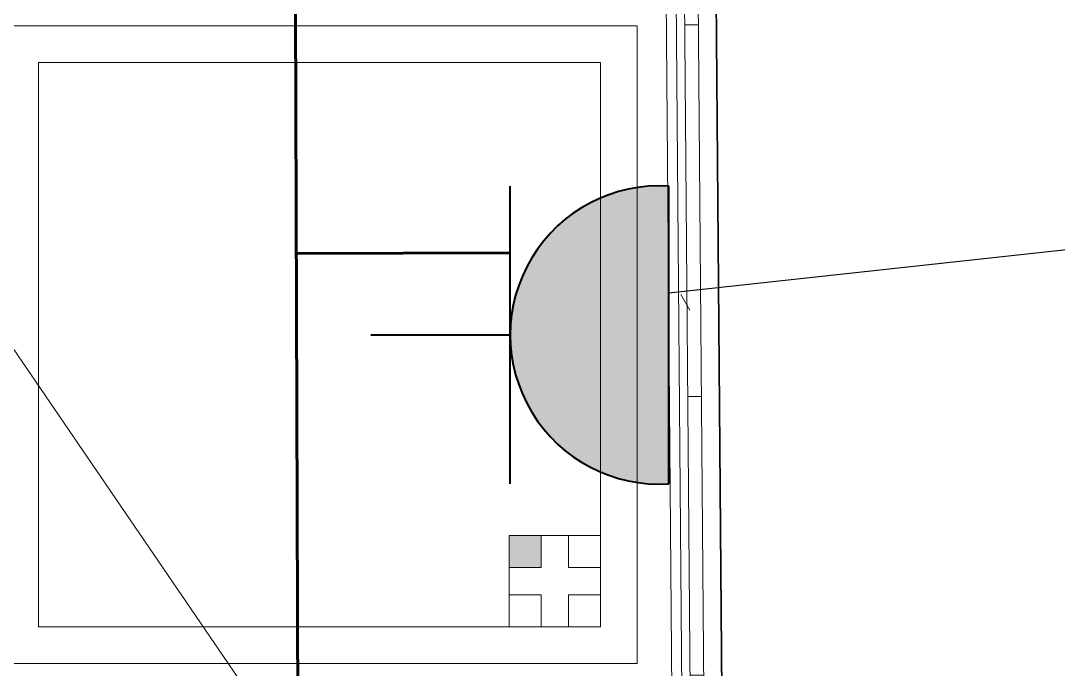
# Model space of a CAD drawing. Header units: millimetres. Extents: x -32 to 417638015, y -35 to 175284279.
# Drawn here: x 416318847 to 416319982, y 175269645 to 175270354 of the extents above; entities that cross this region are included whole.
import ezdxf
from ezdxf.enums import TextEntityAlignment as Align

# ---------------------------------------------------------------- set-up
doc = ezdxf.new("R2010")
doc.units = ezdxf.units.MM
for name, color, linetype, lineweight in [('.', 7, 'Continuous', 40), ('_ЭМ_гофра', 5, 'Continuous', 60), ('_ЭМ_ТХ_пищеблок', 7, 'Continuous', 30), ('Атрибут', 7, 'Continuous', 5), ('Оборудование', 7, 'Continuous', 18), ('Перекрытие', 7, 'Continuous', 18), ('Пищ_ОБорудование', 7, 'Continuous', 0), ('Стены внутренние', 7, 'Continuous', 18), ('Стены несущие', 7, 'Continuous', 30), ('Стены отделка', 7, 'Continuous', 30), ('Стены штриховка', 7, 'Continuous', 9), ('ШТРИХОВКА', 252, 'Continuous', 15), ('ЭМ', 5, 'Continuous', 40), ('ЭО', 94, 'Continuous', 30)]:
    doc.layers.add(name, color=color, linetype=linetype, lineweight=lineweight)
doc.layers.add('PDF __ЭМ_Надписи', color=7, linetype='Continuous')
doc.layers.add('ЭОМ_Лотки рабочие', color=5, linetype='Continuous')
doc.styles.add('ISOCPEUR', font='isocpeur.ttf', dxfattribs={"width": 0.85, "height": 274.9999999999997})

# ---------------------------------------------------------------- blocks, each defined once
blk = doc.blocks.new('_ЭМ_ТХ_Пищеблок')
at = {"layer": 'Пищ_ОБорудование'}
blk.add_hatch(color=8, dxfattribs=at).paths.add_polyline_path([(61161.25004687282, 40211.40742409426), (61161.25004687282, 40246.40742409426), (61126.25004687282, 40246.40742409426), (61126.25004687282, 40211.40742409426)])
at = {"layer": 'Оборудование', "color": 8}
blk.add_lwpolyline([(61266.25004687282, 40803.40742409426), (61266.25004687282, 40106.40742409426), (60571.25004687282, 40106.40742409426), (60571.25004687282, 40803.40742409426), (61266.25004687282, 40803.40742409426)], dxfattribs=at)
blk.add_lwpolyline([(61226.25004687282, 40763.40742409426), (61226.25004687282, 40146.40742409426), (60611.25004687282, 40146.40742409426), (60611.25004687282, 40763.40742409426)], close=True, dxfattribs=at)
at = {"layer": 'Пищ_ОБорудование', "color": 8}
blk.add_lwpolyline([(61126.25004687282, 40146.40742409426), (61126.25004687282, 40246.40742409426), (61226.25004687282, 40246.40742409426), (61226.25004687282, 40146.40742409426), (61126.25004687282, 40146.40742409426), (61126.25004687282, 40181.40742409426), (61161.25004687282, 40181.40742409426), (61161.25004687282, 40146.40742409426), (61191.25004687282, 40146.40742409426), (61191.25004687282, 40181.40742409426), (61226.25004687282, 40181.40742409426), (61226.25004687282, 40211.40742409426), (61191.25004687282, 40211.40742409426), (61191.25004687282, 40246.40742409426), (61161.25004687282, 40246.40742409426), (61161.25004687282, 40211.40742409426), (61126.25004687282, 40211.40742409426)], dxfattribs=at)
at = {"layer": 'Атрибут', "color": 8, "style": 'ISOCPEUR', "width": 0.85}
blk.add_attdef('№_ПОЗИЦИИ', text='', height=150, rotation=90, dxfattribs=at).set_placement((58331.67525722168, 39155.16258932042), align=Align.MIDDLE_CENTER)
blk = doc.blocks.new('ТХ пищеблок....')
at = {"layer": 'Пищ_ОБорудование'}
blk.add_hatch(color=8, dxfattribs=at).paths.add_polyline_path([(8495.958398115938, 24914.26476568822), (8460.958398115938, 24914.26476568822), (8460.958398115938, 24879.26476568822), (8495.958398115938, 24879.26476568822)])
at = {"layer": 'Оборудование', "color": 8}
blk.add_lwpolyline([(8600.958398115938, 25471.26476568822), (8600.958398115938, 24774.26476568822), (7905.958398115938, 24774.26476568822), (7905.958398115938, 25471.26476568822), (8600.958398115938, 25471.26476568822)], dxfattribs=at)
blk.add_lwpolyline([(8560.958398115938, 25431.26476568822), (8560.958398115938, 24814.26476568822), (7945.958398115938, 24814.26476568822), (7945.958398115938, 25431.26476568822)], close=True, dxfattribs=at)
at = {"layer": 'Пищ_ОБорудование', "color": 8}
blk.add_lwpolyline([(8460.958398115938, 24814.26476568822), (8460.958398115938, 24914.26476568822), (8560.958398115938, 24914.26476568822), (8560.958398115938, 24814.26476568822), (8460.958398115938, 24814.26476568822), (8460.958398115938, 24849.26476568822), (8495.958398115938, 24849.26476568822), (8495.958398115938, 24814.26476568822), (8525.958398115938, 24814.26476568822), (8525.958398115938, 24849.26476568822), (8560.958398115938, 24849.26476568822), (8560.958398115938, 24879.26476568822), (8525.958398115938, 24879.26476568822), (8525.958398115938, 24914.26476568822), (8495.958398115938, 24914.26476568822), (8495.958398115938, 24879.26476568822), (8460.958398115938, 24879.26476568822)], dxfattribs=at)
blk = doc.blocks.new('1 этаж')
at = {"layer": 'Стены внутренние', "lineweight": 9}
h = blk.add_hatch(dxfattribs=at)
h.set_pattern_fill('FP_12', color=8, style=0, pattern_type=2)
h.set_pattern_definition([(0, (557.2005734382547, 188.9018102923583), (406.4, 101.6), [33.528, -271.272, 33.528, -271.272, -1625.6]), (0, (557.2005734382547, 188.9018102923583), (406.4, 101.6), [-609.6, 33.528, -576.072, 33.528, -271.272, -711.2]), (0, (557.2005734382547, 188.9018102923583), (406.4, 101.6), [-1524, 33.528, -169.672, 33.528, -474.472]), (120, (709.6005734382488, 239.7018102923575), (-291.1881810244989, 301.1527240979959), [33.52799999999996, -271.2719999999997, 33.52799999999996, -271.2719999999997, -1625.599999999999]), (120, (709.6005734382488, 239.7018102923575), (-291.1881810244989, 301.1527240979959), [-609.5999999999995, 33.52799999999996, -576.0719999999994, 33.52799999999996, -271.2719999999997, -711.1999999999995]), (120, (709.6005734382488, 239.7018102923575), (-291.1881810244989, 301.1527240979959), [-1523.999999999999, 33.52799999999996, -169.6719999999999, 33.52799999999996, -474.4719999999997]), (240, (760.4005734382372, 442.9018102923583), (-115.2118189755009, -402.7527240979958), [33.528, -271.272, 33.528, -271.272, -1625.6]), (240, (760.4005734382372, 442.9018102923583), (-115.2118189755009, -402.7527240979958), [-609.6, 33.528, -576.072, 33.528, -271.272, -711.2]), (240, (760.4005734382372, 442.9018102923583), (-115.2118189755009, -402.7527240979958), [-1524, 33.528, -169.672, 33.528, -474.472])])
h.paths.add_polyline_path([(55386.25354158873, 37456.26409869164), (55401.25305102917, 37456.38541045389), (55371.30008956292, 41159.89856008954), (55356.30058012242, 41159.77724832145), (55385.06650775892, 37603.0340734299)])
at = {"layer": 'Перекрытие', "color": 8}
blk.add_line((54085.15739901111, 39295.59357071415), (55331.5933275453, 37474.62858137126), dxfattribs=at)
at = {"layer": 'Стены несущие', "color": 8}
blk.add_line((55374.26185702725, 43177.70702969343), (55420.68203107975, 37438.11679900944), dxfattribs=at)
at = {"layer": 'Стены отделка', "color": 8, "lineweight": 9}
for p, q in [((55421.28543837101, 37452.46177586314), (55375.22226277483, 43147.91117996942)), ((55371.39869119471, 41147.7070296934), (55401.28609245035, 37452.30002683903)), ((55336.52614119812, 41131.80702969342), (55366.10908215895, 37474.04480886631))]:
    blk.add_line(p, q, dxfattribs=at)
at = {"layer": 'Стены штриховка', "color": 8}
for p, q in [((55356.39820061912, 41147.7070296934), (55386.25354158867, 37456.26409869161)), ((55347.47069571516, 41138.7070296934), (55377.25383592435, 37456.19131163073))]:
    blk.add_line(p, q, dxfattribs=at)
at = {"layer": 'ЭОМ_Лотки рабочие'}
blk.add_blockref('ТХ пищеблок....', (46722.0575752336, 13366.04446869802), dxfattribs=at)
blk = doc.blocks.new('Розетка IP54')
at = {"layer": '.'}
h = blk.add_hatch(color=5, dxfattribs=at)
h.dxf.hatch_style = 1
h.paths.add_polyline_path([(551667.0757685276, -101006.4904762172), (551667.0757685277, -101180.0264936571), (551829.8079254188, -101180.0264936572, 0.4331552738982196)])
h.paths.add_polyline_path([(551667.0757685276, -101006.4904762172, 0.4331552738983379), (551504.3436116363, -101180.0264936571), (551667.0757685277, -101180.0264936571)])
at = {"layer": 'ЭМ', "color": 5}
for p, q in [((551667.0757685257, -101006.4904762172), (551667.0757685276, -100854.0732687484)), ((551504.343611646, -101006.4904762159), (551829.8079254286, -101006.4904762159)), ((551504.3436116365, -101180.0264936571), (551829.8079254188, -101180.0264936572))]:
    blk.add_line(p, q, dxfattribs=at)
blk.add_arc((551667.0757685276, -101169.5589419752), 163.0684657580474, 356.3195877734439, 183.6804122265561, dxfattribs=at)

msp = doc.modelspace()

# ---------------------------------------------------------------- linework, layer by layer
at = {"layer": '_ЭМ_гофра', "linetype": 'ByBlock'}
for points in [[(416319144.904877, 175271133.7114049), (416319150.6755881, 175269381.1509768)], [(416319382.3815436, 175270099.7811608), (416319148.3118696, 175270099.0104322)]]:
    msp.add_lwpolyline(points, dxfattribs=at)
at = {"layer": 'PDF __ЭМ_Надписи', "lineweight": 25}
msp.add_lwpolyline([(416319555.917561, 175270055.9871531), (416322471.1989706, 175270373.4852335)], dxfattribs=at)

# ---------------------------------------------------------------- block references
at = {"layer": '_ЭМ_ТХ_пищеблок', "lineweight": 50}
msp.add_blockref('_ЭМ_ТХ_Пищеблок', (416258254.8670169, 175229544.5649611), dxfattribs=at)
at = {"layer": 'ШТРИХОВКА'}
msp.add_blockref('1 этаж', (416264198.1010904, 175231510.6631508), dxfattribs=at)
at = {"layer": 'ЭО', "rotation": 90}
msp.add_blockref('Розетка IP54', (416218375.8910673, 174718342.9663926), dxfattribs=at)

doc.saveas('drawing.dxf')
